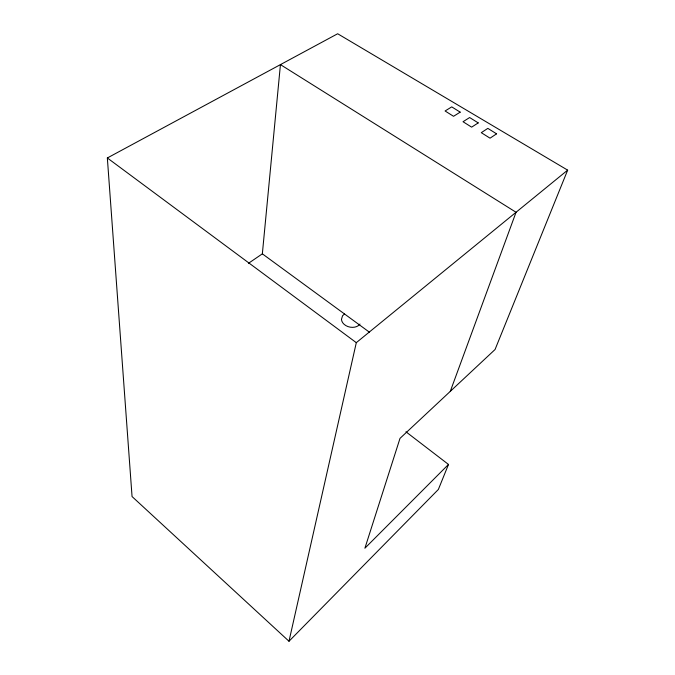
<?xml version="1.0" encoding="UTF-8"?>
<svg xmlns="http://www.w3.org/2000/svg" width="675" height="675" viewBox="0 0 675 675"><rect width="100%" height="100%" fill="white"/><g stroke="black" fill="none" stroke-linecap="round" stroke-linejoin="round"><path stroke-width="1.01" d="M248.493 263.301L262.347 253.834L280.437 64.614L516.046 212.271L450.284 391.365M288.993 641.25L356.307 342.664L567.658 170.134L337.669 33.75L107.342 157.967L132.055 496.547L288.993 641.25L438.362 489.468L448.495 464.442L405.953 431.798M567.658 170.134L495.053 349.515L400.005 438.37L364.897 548.218L448.495 464.442M359.986 324.067L358.535 325.527A9.889 7.298 11.8 0 1 347.946 326.573A9.889 7.298 11.8 0 1 341.466 319.343L342.562 315.723L344.562 314.002M262.347 253.834L369.495 332.243M107.342 157.967L356.307 342.664M496.572 133.836L490.042 138.181L481.275 132.671L487.839 128.368L496.572 133.836M478.221 122.901L471.631 127.145L463.025 121.728L469.64 117.534L478.221 122.901M460.181 112.151L453.541 116.303L445.087 110.978L451.752 106.878L460.181 112.151"/></g></svg>
